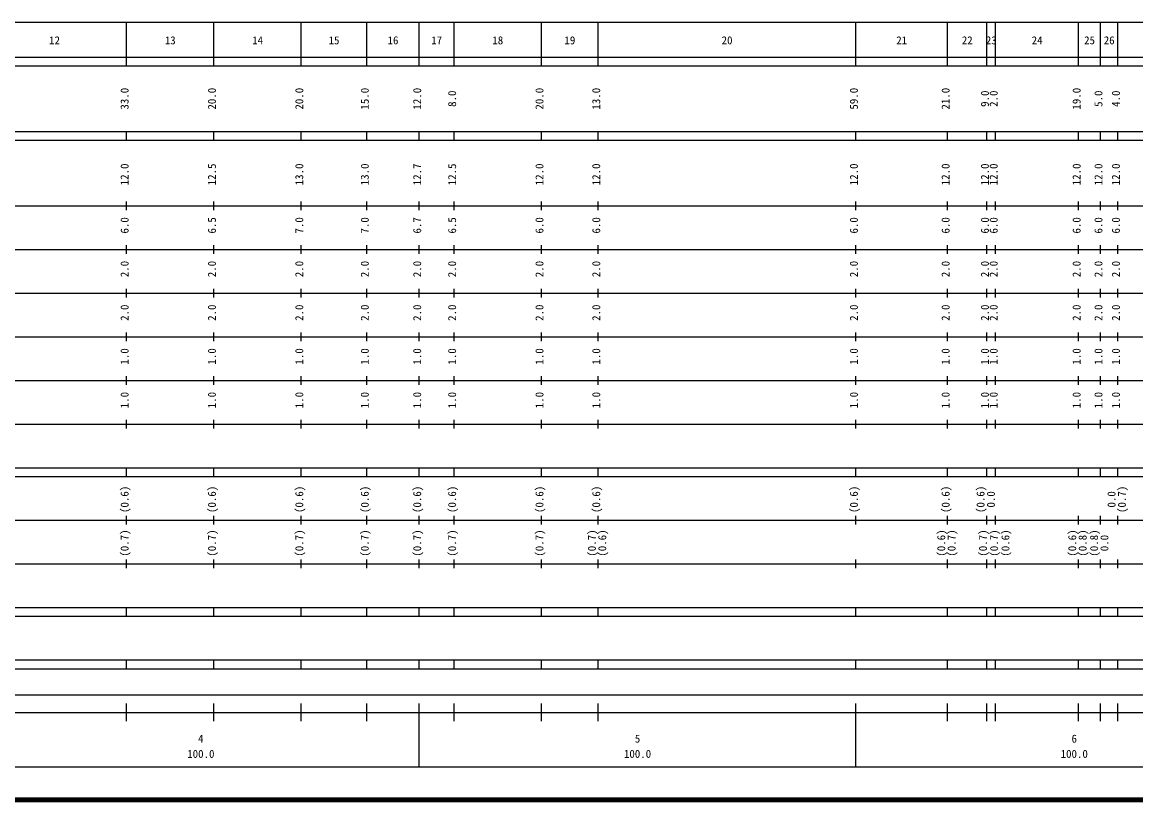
# Model space of a CAD drawing. Units: millimetres on the paper, enlarged 1000 times. Extents: x 40000 to 680000, y 20000 to 380000.
# Drawn here: x 277110 to 532080, y 20000 to 198000 of the extents above; entities that cross this region are included whole.
import ezdxf
from ezdxf.enums import TextEntityAlignment as Align

# ---------------------------------------------------------------- set-up
doc = ezdxf.new("R2010")
doc.units = ezdxf.units.MM
doc.header["$LTSCALE"] = 1000
doc.layers.add('M-TTL', color=2, linetype='Continuous', lineweight=140)
doc.layers.add('M-TTL-BAND', color=7, linetype='Continuous', lineweight=25)
doc.styles.add('ＭＳ ゴシック', font='')
doc.styles.get('ＭＳ ゴシック').set_extended_font_data('MS Gothic')

msp = doc.modelspace()

# ---------------------------------------------------------------- linework, layer by layer
at = {"layer": 'M-TTL'}
msp.add_line((40000, 20000), (680000, 20000), dxfattribs=at)
at = {"layer": 'M-TTL-BAND'}
for p, q in [((68000, 198000), (579000, 198000)), ((301000, 188000), (301000, 198000)), ((321000, 188000), (321000, 198000)), ((341000, 188000), (341000, 198000)), ((356000, 188000), (356000, 198000)), ((368000, 188000), (368000, 198000)), ((376000, 188000), (376000, 198000)), ((396000, 188000), (396000, 198000)), ((409000, 188000), (409000, 198000)), ((468000, 188000), (468000, 198000)), ((489000, 188000), (489000, 198000)), ((498000, 188000), (498000, 198000)), ((500000, 188000), (500000, 198000)), ((519000, 188000), (519000, 198000)), ((524000, 188000), (524000, 198000)), ((528000, 188000), (528000, 198000)), ((40000, 190000), (579000, 190000)), ((40000, 188000), (579000, 188000)), ((40000, 173000), (579000, 173000)), ((40000, 171000), (579000, 171000)), ((301000, 171000), (301000, 173000)), ((321000, 171000), (321000, 173000)), ((341000, 171000), (341000, 173000)), ((356000, 171000), (356000, 173000)), ((368000, 171000), (368000, 173000)), ((376000, 171000), (376000, 173000)), ((396000, 171000), (396000, 173000)), ((409000, 171000), (409000, 173000)), ((468000, 171000), (468000, 173000)), ((489000, 171000), (489000, 173000)), ((498000, 171000), (498000, 173000)), ((500000, 171000), (500000, 173000)), ((519000, 171000), (519000, 173000)), ((524000, 171000), (524000, 173000)), ((528000, 171000), (528000, 173000)), ((40000, 156000), (579000, 156000)), ((301000, 155000), (301000, 157000)), ((321000, 155000), (321000, 157000)), ((341000, 155000), (341000, 157000)), ((356000, 155000), (356000, 157000)), ((368000, 155000), (368000, 157000)), ((376000, 155000), (376000, 157000)), ((396000, 155000), (396000, 157000)), ((409000, 155000), (409000, 157000)), ((468000, 155000), (468000, 157000)), ((489000, 155000), (489000, 157000)), ((498000, 155000), (498000, 157000)), ((500000, 155000), (500000, 157000)), ((519000, 155000), (519000, 157000)), ((524000, 155000), (524000, 157000)), ((528000, 155000), (528000, 157000)), ((46000, 146000), (579000, 146000)), ((301000, 145000), (301000, 147000)), ((321000, 145000), (321000, 147000)), ((341000, 145000), (341000, 147000)), ((356000, 145000), (356000, 147000)), ((368000, 145000), (368000, 147000)), ((376000, 145000), (376000, 147000)), ((396000, 145000), (396000, 147000)), ((409000, 145000), (409000, 147000)), ((468000, 145000), (468000, 147000)), ((489000, 145000), (489000, 147000)), ((498000, 145000), (498000, 147000)), ((500000, 145000), (500000, 147000)), ((519000, 145000), (519000, 147000)), ((524000, 145000), (524000, 147000)), ((528000, 145000), (528000, 147000)), ((52000, 136000), (579000, 136000)), ((301000, 135000), (301000, 137000)), ((321000, 135000), (321000, 137000)), ((341000, 135000), (341000, 137000)), ((356000, 135000), (356000, 137000)), ((368000, 135000), (368000, 137000)), ((376000, 135000), (376000, 137000)), ((396000, 135000), (396000, 137000)), ((409000, 135000), (409000, 137000)), ((468000, 135000), (468000, 137000)), ((489000, 135000), (489000, 137000)), ((498000, 135000), (498000, 137000)), ((500000, 135000), (500000, 137000)), ((519000, 135000), (519000, 137000)), ((524000, 135000), (524000, 137000)), ((528000, 135000), (528000, 137000)), ((46000, 126000), (579000, 126000)), ((301000, 125000), (301000, 127000)), ((321000, 125000), (321000, 127000)), ((341000, 125000), (341000, 127000)), ((356000, 125000), (356000, 127000)), ((368000, 125000), (368000, 127000)), ((376000, 125000), (376000, 127000)), ((396000, 125000), (396000, 127000)), ((409000, 125000), (409000, 127000)), ((468000, 125000), (468000, 127000)), ((489000, 125000), (489000, 127000)), ((498000, 125000), (498000, 127000)), ((500000, 125000), (500000, 127000)), ((519000, 125000), (519000, 127000)), ((524000, 125000), (524000, 127000)), ((528000, 125000), (528000, 127000)), ((52000, 116000), (579000, 116000)), ((301000, 115000), (301000, 117000)), ((321000, 115000), (321000, 117000)), ((341000, 115000), (341000, 117000)), ((356000, 115000), (356000, 117000)), ((368000, 115000), (368000, 117000)), ((376000, 115000), (376000, 117000)), ((396000, 115000), (396000, 117000)), ((409000, 115000), (409000, 117000)), ((468000, 115000), (468000, 117000)), ((489000, 115000), (489000, 117000)), ((498000, 115000), (498000, 117000)), ((500000, 115000), (500000, 117000)), ((519000, 115000), (519000, 117000)), ((524000, 115000), (524000, 117000)), ((528000, 115000), (528000, 117000)), ((46000, 106000), (579000, 106000)), ((301000, 105000), (301000, 107000)), ((321000, 105000), (321000, 107000)), ((341000, 105000), (341000, 107000)), ((356000, 105000), (356000, 107000)), ((368000, 105000), (368000, 107000)), ((376000, 105000), (376000, 107000)), ((396000, 105000), (396000, 107000)), ((409000, 105000), (409000, 107000)), ((468000, 105000), (468000, 107000)), ((489000, 105000), (489000, 107000)), ((498000, 105000), (498000, 107000)), ((500000, 105000), (500000, 107000)), ((519000, 105000), (519000, 107000)), ((524000, 105000), (524000, 107000)), ((528000, 105000), (528000, 107000)), ((40000, 96000), (579000, 96000)), ((301000, 94000), (301000, 96000)), ((321000, 94000), (321000, 96000)), ((341000, 94000), (341000, 96000)), ((356000, 94000), (356000, 96000)), ((368000, 94000), (368000, 96000)), ((376000, 94000), (376000, 96000)), ((396000, 94000), (396000, 96000)), ((409000, 94000), (409000, 96000)), ((468000, 94000), (468000, 96000)), ((489000, 94000), (489000, 96000)), ((498000, 94000), (498000, 96000)), ((500000, 94000), (500000, 96000)), ((519000, 94000), (519000, 96000)), ((524000, 94000), (524000, 96000)), ((528000, 94000), (528000, 96000)), ((40000, 94000), (579000, 94000)), ((301000, 83000), (301000, 85000)), ((321000, 83000), (321000, 85000)), ((341000, 83000), (341000, 85000)), ((356000, 83000), (356000, 85000)), ((368000, 83000), (368000, 85000)), ((376000, 83000), (376000, 85000)), ((396000, 83000), (396000, 85000)), ((409000, 83000), (409000, 85000)), ((468000, 83000), (468000, 85000)), ((489000, 83000), (489000, 85000)), ((498000, 83000), (498000, 85000)), ((500000, 83000), (500000, 85000)), ((519000, 83000), (519000, 85000)), ((524000, 83000), (524000, 85000)), ((528000, 83000), (528000, 85000)), ((49000, 84000), (579000, 84000)), ((40000, 74000), (579000, 74000)), ((301000, 73000), (301000, 75000)), ((321000, 73000), (321000, 75000)), ((341000, 73000), (341000, 75000)), ((356000, 73000), (356000, 75000)), ((368000, 73000), (368000, 75000)), ((376000, 73000), (376000, 75000)), ((396000, 73000), (396000, 75000)), ((409000, 73000), (409000, 75000)), ((468000, 73000), (468000, 75000)), ((489000, 73000), (489000, 75000)), ((498000, 73000), (498000, 75000)), ((500000, 73000), (500000, 75000)), ((519000, 73000), (519000, 75000)), ((524000, 73000), (524000, 75000)), ((528000, 73000), (528000, 75000)), ((40000, 64000), (579000, 64000)), ((301000, 62000), (301000, 64000)), ((321000, 62000), (321000, 64000)), ((341000, 62000), (341000, 64000)), ((356000, 62000), (356000, 64000)), ((368000, 62000), (368000, 64000)), ((376000, 62000), (376000, 64000)), ((396000, 62000), (396000, 64000)), ((409000, 62000), (409000, 64000)), ((468000, 62000), (468000, 64000)), ((489000, 62000), (489000, 64000)), ((498000, 62000), (498000, 64000)), ((500000, 62000), (500000, 64000)), ((519000, 62000), (519000, 64000)), ((524000, 62000), (524000, 64000)), ((528000, 62000), (528000, 64000)), ((40000, 62000), (579000, 62000)), ((40000, 52000), (579000, 52000)), ((301000, 50000), (301000, 52000)), ((321000, 50000), (321000, 52000)), ((341000, 50000), (341000, 52000)), ((356000, 50000), (356000, 52000)), ((368000, 50000), (368000, 52000)), ((376000, 50000), (376000, 52000)), ((396000, 50000), (396000, 52000)), ((409000, 50000), (409000, 52000)), ((468000, 50000), (468000, 52000)), ((489000, 50000), (489000, 52000)), ((498000, 50000), (498000, 52000)), ((500000, 50000), (500000, 52000)), ((519000, 50000), (519000, 52000)), ((524000, 50000), (524000, 52000)), ((528000, 50000), (528000, 52000)), ((40000, 50000), (579000, 50000)), ((71000, 44000), (565000, 44000)), ((301000, 38000), (301000, 42000)), ((321000, 38000), (321000, 42000)), ((341000, 38000), (341000, 42000)), ((356000, 38000), (356000, 42000)), ((368000, 27500), (368000, 42000)), ((376000, 38000), (376000, 42000)), ((396000, 38000), (396000, 42000)), ((409000, 38000), (409000, 42000)), ((468000, 27500), (468000, 42000)), ((489000, 38000), (489000, 42000)), ((498000, 38000), (498000, 42000)), ((500000, 38000), (500000, 42000)), ((519000, 38000), (519000, 42000)), ((524000, 38000), (524000, 42000)), ((528000, 38000), (528000, 42000)), ((40000, 40000), (579000, 40000)), ((68000, 27500), (579000, 27500))]:
    msp.add_line(p, q, dxfattribs=at)

# ---------------------------------------------------------------- texts
at = {"layer": 'M-TTL-BAND', "style": 'ＭＳ ゴシック'}
for s, p in [('12', (284500, 192405)), ('13', (311000, 192405)), ('14', (331000, 192405)), ('15', (348500, 192405)), ('16', (362000, 192405)), ('17', (372000, 192405)), ('18', (386000, 192405)), ('19', (402500, 192405)), ('20', (438500, 192405)), ('21', (478500, 192405)), ('22', (493500, 192405)), ('23', (499000, 192405)), ('24', (509500, 192405)), ('25', (521500, 192405)), ('26', (526000, 192405)), ('4', (318000, 32523)), ('5', (418000, 32523)), ('6', (518000, 32523)), ('100.0', (318000, 29033)), ('100.0', (418000, 29033)), ('100.0', (518000, 29033))]:
    msp.add_text(s, height=1833, dxfattribs=at).set_placement(p, align=Align.BOTTOM_CENTER)
for s, p in [('33.0', (302000, 180500)), ('20.0', (322000, 180500)), ('20.0', (342000, 180500)), ('15.0', (357000, 180500)), ('12.0', (369000, 180500)), ('8.0', (377000, 180500)), ('20.0', (397000, 180500)), ('13.0', (410000, 180500)), ('59.0', (469000, 180500)), ('21.0', (490000, 180500)), ('9.0', (499000, 180500)), ('2.0', (501000, 180500)), ('19.0', (520000, 180500)), ('5.0', (525000, 180500)), ('4.0', (529000, 180500)), ('12.0', (302000, 163174)), ('12.5', (322000, 163174)), ('13.0', (342000, 163174)), ('13.0', (357000, 163174)), ('12.7', (369000, 163174)), ('12.5', (377000, 163174)), ('12.0', (397000, 163174)), ('12.0', (410000, 163174)), ('12.0', (469000, 163174)), ('12.0', (490000, 163174)), ('12.0', (499000, 163174)), ('12.0', (501000, 163174)), ('12.0', (520000, 163174)), ('12.0', (525000, 163174)), ('12.0', (529000, 163174)), ('6.0', (302000, 151500)), ('6.5', (322000, 151500)), ('7.0', (342000, 151500)), ('7.0', (357000, 151500)), ('6.7', (369000, 151500)), ('6.5', (377000, 151500)), ('6.0', (397000, 151500)), ('6.0', (410000, 151500)), ('6.0', (469000, 151500)), ('6.0', (490000, 151500)), ('6.0', (499000, 151500)), ('6.0', (501000, 151500)), ('6.0', (520000, 151500)), ('6.0', (525000, 151500)), ('6.0', (529000, 151500)), ('2.0', (302000, 141500)), ('2.0', (322000, 141500)), ('2.0', (342000, 141500)), ('2.0', (357000, 141500)), ('2.0', (369000, 141500)), ('2.0', (377000, 141500)), ('2.0', (397000, 141500)), ('2.0', (410000, 141500)), ('2.0', (469000, 141500)), ('2.0', (490000, 141500)), ('2.0', (499000, 141500)), ('2.0', (501000, 141500)), ('2.0', (520000, 141500)), ('2.0', (525000, 141500)), ('2.0', (529000, 141500)), ('2.0', (302000, 131500)), ('2.0', (322000, 131500)), ('2.0', (342000, 131500)), ('2.0', (357000, 131500)), ('2.0', (369000, 131500)), ('2.0', (377000, 131500)), ('2.0', (397000, 131500)), ('2.0', (410000, 131500)), ('2.0', (469000, 131500)), ('2.0', (490000, 131500)), ('2.0', (499000, 131500)), ('2.0', (501000, 131500)), ('2.0', (520000, 131500)), ('2.0', (525000, 131500)), ('2.0', (529000, 131500)), ('1.0', (302000, 121500)), ('1.0', (322000, 121500)), ('1.0', (342000, 121500)), ('1.0', (357000, 121500)), ('1.0', (369000, 121500)), ('1.0', (377000, 121500)), ('1.0', (397000, 121500)), ('1.0', (410000, 121500)), ('1.0', (469000, 121500)), ('1.0', (490000, 121500)), ('1.0', (499000, 121500)), ('1.0', (501000, 121500)), ('1.0', (520000, 121500)), ('1.0', (525000, 121500)), ('1.0', (529000, 121500)), ('1.0', (302000, 111500)), ('1.0', (322000, 111500)), ('1.0', (342000, 111500)), ('1.0', (357000, 111500)), ('1.0', (369000, 111500)), ('1.0', (377000, 111500)), ('1.0', (397000, 111500)), ('1.0', (410000, 111500)), ('1.0', (469000, 111500)), ('1.0', (490000, 111500)), ('1.0', (499000, 111500)), ('1.0', (501000, 111500)), ('1.0', (520000, 111500)), ('1.0', (525000, 111500)), ('1.0', (529000, 111500)), ('(0.6)', (302000, 88764)), ('(0.6)', (322000, 88764)), ('(0.6)', (342000, 88764)), ('(0.6)', (357000, 88764)), ('(0.6)', (369000, 88764)), ('(0.6)', (377000, 88764)), ('(0.6)', (397000, 88764)), ('(0.6)', (410000, 88764)), ('(0.6)', (469000, 88764)), ('(0.6)', (490000, 88764)), ('(0.6)', (498000, 88764)), ('0.0', (500370, 88764)), ('0.0', (528000, 88764)), ('(0.7)', (530370, 88764)), ('(0.7)', (302000, 78764)), ('(0.7)', (322000, 78764)), ('(0.7)', (342000, 78764)), ('(0.7)', (357000, 78764)), ('(0.7)', (369000, 78764)), ('(0.7)', (377000, 78764)), ('(0.7)', (397000, 78764)), ('(0.7)', (409000, 78764)), ('(0.6)', (411370, 78764)), ('(0.6)', (489000, 78764)), ('(0.7)', (491370, 78764)), ('(0.7)', (498560, 78764)), ('(0.7)', (501102, 78764)), ('(0.6)', (503697, 78764)), ('(0.6)', (519000, 78764)), ('(0.8)', (521370, 78764)), ('(0.8)', (524000, 78764)), ('0.0', (526370, 78764))]:
    msp.add_text(s, height=1833, rotation=90, dxfattribs=at).set_placement(p, align=Align.BOTTOM_CENTER)

doc.saveas('drawing.dxf')
